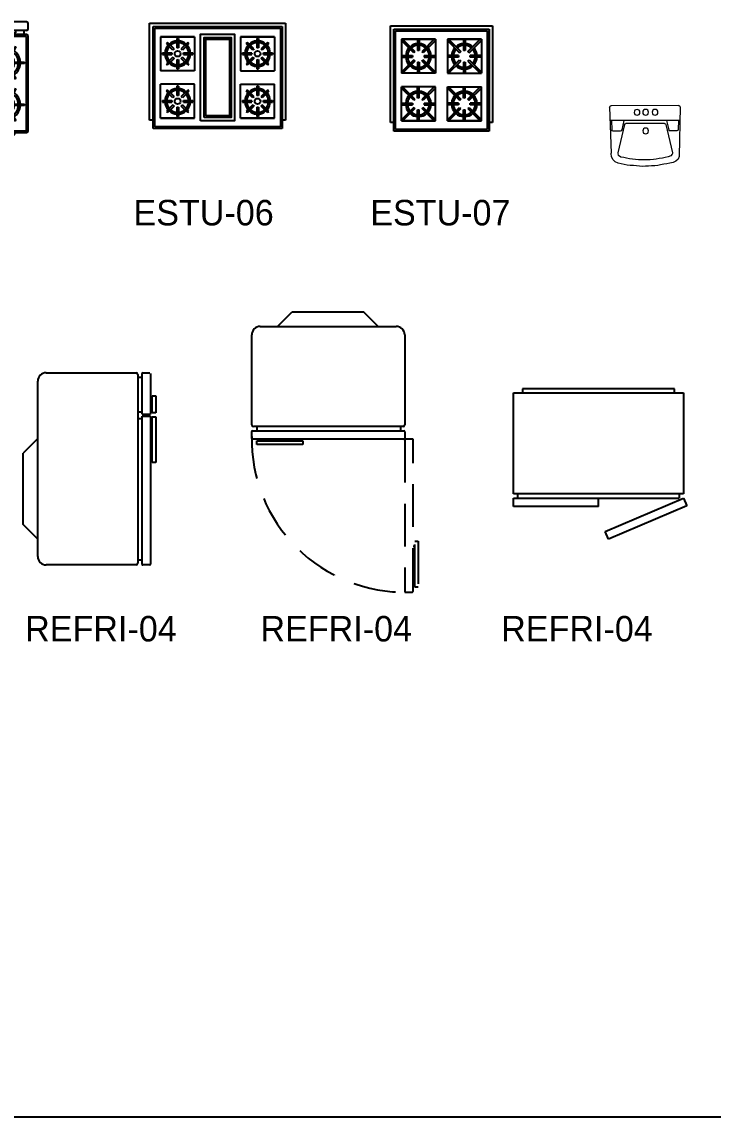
# Model space of a CAD drawing. Header units: millimetres. Extents: x 203.7 to 271.7, y 165.9 to 194.2.
# Drawn here: x 256.6 to 260.66, y 165.89 to 172.34 of the extents above; entities that cross this region are included whole.
import ezdxf

# ---------------------------------------------------------------- set-up
doc = ezdxf.new("R2010")
doc.units = ezdxf.units.MM
doc.linetypes.add('HIDDEN', pattern=[0.375, 0.25, -0.125])
doc.layers.add('ACCESORI', color=252, linetype='Continuous')
doc.layers.add('MUEBLE', color=8, linetype='Continuous')
doc.layers.add('muebles1', color=9, linetype='Continuous', lineweight=15)

# ---------------------------------------------------------------- blocks, each defined once
blk = doc.blocks.new('REFRI-07')
at = {"layer": 'MUEBLE'}
for p, q in [((0.4464, 0), (-0.4464, 0)), ((-0.4464, 0), (-0.4464, -0.0225)), ((0.4464, -0.0225), (0.4464, 0)), ((-0.5008, -0.0225), (0.4992, -0.0225)), ((-0.5008, -0.6175), (-0.5008, -0.0225)), ((0.4992, -0.0225), (0.4992, -0.6175)), ((0.4992, -0.6175), (-0.5008, -0.6175)), ((-0.5008, -0.6425), (0.4742, -0.6425)), ((-0.5008, -0.6925), (-0.5008, -0.6425)), ((-0.4758, -0.6175), (-0.4758, -0.6425)), ((-0.0008, -0.6925), (-0.0008, -0.6425)), ((0.0393, -0.8387), (0.4992, -0.6425)), ((0.4742, -0.6175), (0.4742, -0.6425)), ((0.4992, -0.6425), (0.5188, -0.6885)), ((-0.0008, -0.6925), (-0.5008, -0.6925)), ((0.5188, -0.6885), (0.0589, -0.8847)), ((0.0589, -0.8847), (0.0393, -0.8387))]:
    blk.add_line(p, q, dxfattribs=at)
blk = doc.blocks.new('REFRI-06')
at = {"layer": 'MUEBLE'}
for p, q in [((-0.3111, 0.2706), (-0.2246, 0.357)), ((-0.2246, 0.357), (0.1946, 0.357)), ((0.2811, 0.2706), (0.1946, 0.357)), ((-0.4126, 0.2706), (0.3874, 0.2706)), ((-0.4626, -0.308), (-0.4626, 0.2206)), ((0.4374, 0.2206), (0.4374, -0.308)), ((0.4274, -0.318), (-0.4526, -0.318)), ((-0.433, -0.318), (-0.433, -0.343)), ((0.4117, -0.318), (0.4117, -0.343)), ((-0.4626, -0.388), (-0.4626, -0.348)), ((-0.4576, -0.343), (0.4324, -0.343)), ((0.4374, -0.348), (0.4374, -0.388)), ((0.4324, -0.393), (-0.4576, -0.393)), ((-0.4326, -0.423), (-0.4326, -0.403)), ((-0.4326, -0.403), (-0.1626, -0.403)), ((-0.1626, -0.423), (-0.4326, -0.423)), ((-0.4026, -0.393), (-0.4026, -0.403)), ((-0.1926, -0.403), (-0.1926, -0.393)), ((-0.1626, -0.403), (-0.1626, -0.423))]:
    blk.add_line(p, q, dxfattribs=at)
at = {"layer": 'MUEBLE', "linetype": 'HIDDEN'}
for p, q in [((0.4374, -0.398), (0.4374, -1.292)), ((0.4864, -0.393), (0.4424, -0.393)), ((0.4874, -1.283), (0.4874, -0.394)), ((0.4963, -1.023), (0.4863, -1.023)), ((0.4963, -0.993), (0.5163, -0.993)), ((0.4963, -1.263), (0.4963, -0.993)), ((0.5163, -0.993), (0.5163, -1.263)), ((0.4863, -1.233), (0.4963, -1.233)), ((0.5163, -1.263), (0.4963, -1.263)), ((0.4384, -1.293), (0.4774, -1.293))]:
    blk.add_line(p, q, dxfattribs=at)
at = {"layer": 'MUEBLE'}
for centre, radius, start, end in [((-0.4126, 0.2206), 0.05, 90, 180), ((0.3874, 0.2206), 0.05, 0, 90), ((-0.4526, -0.308), 0.01, 180, 270), ((0.4274, -0.308), 0.01, 270, 0), ((-0.4576, -0.348), 0.005, 90, 180), ((0.4324, -0.348), 0.005, 0, 90), ((-0.4576, -0.388), 0.005, 180, 270), ((0.4324, -0.388), 0.005, 270, 0), ((0.4424, -0.398), 0.005, 90, 180)]:
    blk.add_arc(centre, radius, start, end, dxfattribs=at)
at = {"layer": 'MUEBLE', "linetype": 'HIDDEN'}
for centre, radius, start, end in [((0.4374, -0.393), 0.9001, 178.93945, 271.29051), ((0.4864, -0.394), 0.001, 0, 90), ((0.4774, -1.283), 0.01, 270, 0), ((0.4384, -1.292), 0.001, 180, 270), ((0.4864, -1.292), 0.001, 270, 0), ((0.4864, -1.292), 0.001, 270, 0)]:
    blk.add_arc(centre, radius, start, end, dxfattribs=at)
blk = doc.blocks.new('REFRI-05')
at = {"layer": 'MUEBLE'}
for p, q in [((0.1794, 0.5932), (0.708, 0.5932)), ((0.718, 0.5832), (0.718, -0.5276)), ((0.743, 0.35), (0.743, 0.5882)), ((0.748, 0.5932), (0.788, 0.5932)), ((0.793, 0.5882), (0.793, 0.35)), ((0.1294, -0.4876), (0.1294, 0.5432)), ((0.718, 0.5675), (0.743, 0.5675)), ((0.803, 0.458), (0.823, 0.458)), ((0.803, 0.3578), (0.803, 0.458)), ((0.823, 0.458), (0.823, 0.3578)), ((0.803, 0.4375), (0.793, 0.4375)), ((0.718, 0.3625), (0.743, 0.3625)), ((0.718, 0.325), (0.743, 0.325)), ((0.743, 0.35), (0.793, 0.35)), ((0.743, 0.3375), (0.793, 0.3375)), ((0.743, -0.5326), (0.743, 0.3375)), ((0.793, 0.3783), (0.803, 0.3783)), ((0.793, 0.3375), (0.793, -0.5326)), ((0.823, 0.3578), (0.803, 0.3578)), ((0.803, 0.0649), (0.803, 0.3349)), ((0.803, 0.3349), (0.823, 0.3349)), ((0.823, 0.3349), (0.823, 0.0649)), ((0.803, 0.3049), (0.793, 0.3049)), ((0.1294, 0.2061), (0.043, 0.1196)), ((0.043, -0.2996), (0.043, 0.1196)), ((0.793, 0.0949), (0.803, 0.0949)), ((0.823, 0.0649), (0.803, 0.0649)), ((0.1294, -0.3861), (0.043, -0.2996)), ((0.718, -0.508), (0.743, -0.508)), ((0.708, -0.5376), (0.1794, -0.5376)), ((0.788, -0.5376), (0.748, -0.5376))]:
    blk.add_line(p, q, dxfattribs=at)
for centre, radius, start, end in [((0.1794, 0.5432), 0.05, 90, 180), ((0.708, 0.5832), 0.01, 0, 90), ((0.748, 0.5882), 0.005, 90, 180), ((0.1794, -0.4876), 0.05, 180, 270), ((0.708, -0.5276), 0.01, 270, 0), ((0.748, -0.5326), 0.005, 180, 270), ((0.788, -0.5326), 0.005, 270, 0)]:
    blk.add_arc(centre, radius, start, end, dxfattribs=at)
blk = doc.blocks.new('SAN10')
for p, q in [((-0.2345, 0.1575), (-0.2284, -0.1823)), ((-0.2245, 0.1677), (0.243, 0.1677)), ((0.253, 0.1574), (0.2437, -0.1621)), ((-0.2328, 0.0642), (0.2503, 0.0642)), ((-0.2228, 0.0642), (-0.2217, 0.0013)), ((-0.1368, 0.0365), (-0.1823, -0.1604)), ((-0.1406, 0.0642), (-0.1556, -0.0008)), ((-0.127, 0.0442), (0.1413, 0.0442)), ((0.151, 0.0365), (0.1958, -0.1589)), ((0.1549, 0.0642), (0.1698, -0.0008)), ((0.2403, 0.0642), (0.2385, 0.0012)), ((-0.2117, -0.0086), (-0.1654, -0.0086)), ((0.1796, -0.0086), (0.2285, -0.0086)), ((-0.2276, -0.186), (-0.2199, -0.2047)), ((-0.2199, -0.2047), (-0.2041, -0.2187)), ((-0.2041, -0.2187), (-0.1853, -0.2269)), ((-0.1853, -0.2269), (-0.1636, -0.2314)), ((-0.1801, -0.1692), (-0.1702, -0.1806)), ((-0.1702, -0.1806), (-0.1511, -0.1879)), ((-0.1511, -0.1879), (-0.1312, -0.1918)), ((-0.1312, -0.1918), (-0.1115, -0.1958)), ((-0.1115, -0.1958), (-0.0897, -0.199)), ((-0.0897, -0.199), (-0.0696, -0.2031)), ((-0.0696, -0.2031), (-0.049, -0.2062)), ((-0.049, -0.2062), (-0.0278, -0.2077)), ((-0.0278, -0.2077), (-0.0069, -0.209)), ((-0.0069, -0.209), (0.0137, -0.2091)), ((0.0137, -0.2091), (0.0341, -0.2086)), ((0.0341, -0.2086), (0.055, -0.207)), ((0.055, -0.207), (0.0757, -0.2059)), ((0.0757, -0.2059), (0.0964, -0.2039)), ((0.0964, -0.2039), (0.1163, -0.2005)), ((0.1163, -0.2005), (0.1359, -0.1962)), ((0.1359, -0.1962), (0.1559, -0.1925)), ((0.1559, -0.1925), (0.1756, -0.1889)), ((0.1756, -0.1889), (0.1922, -0.1773)), ((0.1922, -0.1773), (0.1957, -0.1637)), ((0.1952, -0.2301), (0.215, -0.2215)), ((0.215, -0.2215), (0.2304, -0.2068)), ((0.2304, -0.2068), (0.24, -0.1875)), ((0.24, -0.1875), (0.2436, -0.1633)), ((-0.1636, -0.2314), (-0.1434, -0.236)), ((-0.1434, -0.236), (-0.1208, -0.2393)), ((-0.1208, -0.2393), (-0.0991, -0.2433)), ((-0.0991, -0.2433), (-0.0791, -0.2464)), ((-0.0791, -0.2464), (-0.058, -0.2493)), ((-0.058, -0.2493), (-0.0366, -0.2507)), ((-0.0366, -0.2507), (-0.0154, -0.2523)), ((-0.0154, -0.2523), (0.0058, -0.253)), ((0.0058, -0.253), (0.026, -0.2532)), ((0.026, -0.2532), (0.0462, -0.2509)), ((0.0462, -0.2509), (0.0687, -0.2493)), ((0.0687, -0.2493), (0.0892, -0.2481)), ((0.0892, -0.2481), (0.1119, -0.2465)), ((0.1119, -0.2465), (0.1318, -0.2436)), ((0.1318, -0.2436), (0.1531, -0.2393)), ((0.1531, -0.2393), (0.1744, -0.2347)), ((0.1744, -0.2347), (0.1952, -0.2301))]:
    blk.add_line(p, q)
for centre in [(-0.0613, 0.1211), (0.0038, 0.1211), (0.0634, 0.1211), (0.0038, -0.0082)]:
    blk.add_circle(centre, 0.02)
for centre, start, end in [((-0.2245, 0.1577), 90, 181.03051), ((0.243, 0.1577), 358.33349, 90), ((-0.2117, 0.0014), 181.03051, 270), ((-0.127, 0.0342), 90, 166.98314), ((0.1413, 0.0342), 12.89162, 90), ((0.2285, 0.0014), 270, 358.33349), ((-0.1654, 0.0014), 270, 346.98314), ((0.1796, 0.0014), 192.89162, 270), ((-0.2184, -0.1821), 181.03051, 202.43544), ((-0.1725, -0.1627), 166.98314, 220.92623), ((0.186, -0.1612), 345.63065, 12.89162), ((0.2337, -0.1618), 351.45806, 358.33349)]:
    blk.add_arc(centre, 0.01, start, end)
blk = doc.blocks.new('LAV-02')
at = {"layer": 'muebles1', "extrusion": (0, 0, -1), "xscale": 0.8493269131187285, "yscale": 0.8493269131187285, "zscale": -0.8493269131187263, "rotation": 269.870683335026}
blk.add_blockref('SAN10', (0.0661, 0.0274), dxfattribs=at)
blk = doc.blocks.new('ESTU-07')
for p, q in [((-0.3, 0.62), (0.3, 0.62)), ((-0.3, 0.05), (-0.3, 0.62)), ((-0.28, 0), (-0.28, 0.6)), ((-0.28, 0.6), (0.28, 0.6)), ((-0.27, 0.01), (-0.27, 0.59)), ((-0.27, 0.59), (0.27, 0.59)), ((0.27, 0.59), (0.27, 0.01)), ((0.28, 0.6), (0.28, 0)), ((0.3, 0.62), (0.3, 0.05)), ((-0.235, 0.54), (-0.035, 0.54)), ((-0.035, 0.54), (-0.235, 0.54)), ((-0.235, 0.54), (-0.235, 0.34)), ((-0.163, 0.461), (-0.235, 0.5329)), ((-0.156, 0.468), (-0.2279, 0.54)), ((-0.14, 0.54), (-0.14, 0.4746)), ((-0.13, 0.54), (-0.13, 0.4746)), ((-0.0421, 0.54), (-0.114, 0.468)), ((-0.035, 0.5329), (-0.107, 0.461)), ((-0.035, 0.54), (-0.035, 0.34)), ((0.035, 0.54), (0.035, 0.34)), ((0.035, 0.54), (0.235, 0.54)), ((0.235, 0.54), (0.035, 0.54)), ((0.035, 0.5329), (0.107, 0.461)), ((0.0421, 0.54), (0.114, 0.468)), ((0.13, 0.54), (0.13, 0.4746)), ((0.14, 0.54), (0.14, 0.4746)), ((0.156, 0.468), (0.2279, 0.54)), ((0.163, 0.461), (0.235, 0.5329)), ((0.235, 0.54), (0.235, 0.34)), ((-0.235, 0.445), (-0.1696, 0.445)), ((-0.235, 0.435), (-0.1696, 0.435)), ((-0.163, 0.419), (-0.235, 0.3471)), ((-0.156, 0.412), (-0.2279, 0.34)), ((-0.14, 0.4054), (-0.14, 0.34)), ((-0.13, 0.4054), (-0.13, 0.34)), ((-0.0421, 0.34), (-0.114, 0.412)), ((-0.035, 0.3471), (-0.107, 0.419)), ((-0.1004, 0.445), (-0.035, 0.445)), ((-0.1004, 0.435), (-0.035, 0.435)), ((0.1004, 0.445), (0.035, 0.445)), ((0.1004, 0.435), (0.035, 0.435)), ((0.035, 0.3471), (0.107, 0.419)), ((0.0421, 0.34), (0.114, 0.412)), ((0.13, 0.4054), (0.13, 0.34)), ((0.14, 0.4054), (0.14, 0.34)), ((0.156, 0.412), (0.2279, 0.34)), ((0.163, 0.419), (0.235, 0.3471)), ((0.235, 0.445), (0.1696, 0.445)), ((0.235, 0.435), (0.1696, 0.435)), ((-0.035, 0.34), (-0.235, 0.34)), ((0.035, 0.34), (0.235, 0.34)), ((-0.235, 0.06), (-0.235, 0.26)), ((-0.035, 0.26), (-0.235, 0.26)), ((-0.156, 0.188), (-0.2279, 0.26)), ((-0.14, 0.1946), (-0.14, 0.26)), ((-0.13, 0.1946), (-0.13, 0.26)), ((-0.0421, 0.26), (-0.114, 0.188)), ((-0.035, 0.06), (-0.035, 0.26)), ((0.035, 0.26), (0.235, 0.26)), ((0.035, 0.06), (0.035, 0.26)), ((0.0421, 0.26), (0.114, 0.188)), ((0.13, 0.1946), (0.13, 0.26)), ((0.14, 0.1946), (0.14, 0.26)), ((0.156, 0.188), (0.2279, 0.26)), ((0.235, 0.06), (0.235, 0.26)), ((-0.163, 0.181), (-0.235, 0.2529)), ((-0.035, 0.2529), (-0.107, 0.181)), ((0.035, 0.2529), (0.107, 0.181)), ((0.163, 0.181), (0.235, 0.2529)), ((-0.235, 0.165), (-0.1696, 0.165)), ((-0.235, 0.155), (-0.1696, 0.155)), ((-0.163, 0.139), (-0.235, 0.0671)), ((-0.156, 0.132), (-0.2279, 0.06)), ((-0.0421, 0.06), (-0.114, 0.132)), ((-0.035, 0.0671), (-0.107, 0.139)), ((-0.1004, 0.165), (-0.035, 0.165)), ((-0.1004, 0.155), (-0.035, 0.155)), ((0.1004, 0.165), (0.035, 0.165)), ((0.1004, 0.155), (0.035, 0.155)), ((0.035, 0.0671), (0.107, 0.139)), ((0.0421, 0.06), (0.114, 0.132)), ((0.156, 0.132), (0.2279, 0.06)), ((0.163, 0.139), (0.235, 0.0671)), ((0.235, 0.165), (0.1696, 0.165)), ((0.235, 0.155), (0.1696, 0.155)), ((-0.14, 0.06), (-0.14, 0.1254)), ((-0.13, 0.06), (-0.13, 0.1254)), ((0.13, 0.06), (0.13, 0.1254)), ((0.14, 0.06), (0.14, 0.1254)), ((-0.28, 0.05), (-0.3, 0.05)), ((0.28, 0), (-0.28, 0)), ((0.27, 0.01), (-0.27, 0.01)), ((-0.035, 0.06), (-0.235, 0.06)), ((-0.235, 0.06), (-0.035, 0.06)), ((0.235, 0.06), (0.035, 0.06)), ((0.035, 0.06), (0.235, 0.06)), ((0.3, 0.05), (0.28, 0.05))]:
    blk.add_line(p, q)
for centre, radius, start, end in [((-0.135, 0.44), 0.075, 138.82255, 176.17745), ((-0.135, 0.44), 0.065, 139.41173, 175.58827), ((-0.135, 0.44), 0.075, 93.82255, 131.17745), ((-0.135, 0.44), 0.065, 94.41173, 130.58827), ((-0.135, 0.44), 0.035, 126.78679, 143.21321), ((-0.135, 0.44), 0.035, 81.78679, 98.21321), ((-0.135, 0.44), 0.075, 48.82255, 86.17745), ((-0.135, 0.44), 0.065, 49.41173, 85.58827), ((-0.135, 0.44), 0.035, 36.78679, 53.21321), ((-0.135, 0.44), 0.065, 4.41173, 40.58827), ((-0.135, 0.44), 0.075, 3.82255, 41.17745), ((0.135, 0.44), 0.075, 138.82255, 176.17745), ((0.135, 0.44), 0.065, 139.41173, 175.58827), ((0.135, 0.44), 0.075, 93.82255, 131.17745), ((0.135, 0.44), 0.065, 94.41173, 130.58827), ((0.135, 0.44), 0.035, 126.78679, 143.21321), ((0.135, 0.44), 0.035, 81.78679, 98.21321), ((0.135, 0.44), 0.075, 48.82255, 86.17745), ((0.135, 0.44), 0.065, 49.41173, 85.58827), ((0.135, 0.44), 0.035, 36.78679, 53.21321), ((0.135, 0.44), 0.065, 4.41173, 40.58827), ((0.135, 0.44), 0.075, 3.82255, 41.17745), ((-0.135, 0.44), 0.075, 183.82255, 221.17745), ((-0.135, 0.44), 0.065, 184.41173, 220.58827), ((-0.135, 0.44), 0.065, 229.41173, 265.58827), ((-0.135, 0.44), 0.035, 171.78679, 188.21321), ((-0.135, 0.44), 0.035, 216.78679, 233.21321), ((-0.135, 0.44), 0.035, 261.78679, 278.21321), ((-0.135, 0.44), 0.065, 274.41173, 310.58827), ((-0.135, 0.44), 0.035, 306.78679, 323.21321), ((-0.135, 0.44), 0.035, 351.78679, 8.21321), ((-0.135, 0.44), 0.065, 319.41173, 355.58827), ((-0.135, 0.44), 0.075, 318.82255, 356.17745), ((0.135, 0.44), 0.075, 183.82255, 221.17745), ((0.135, 0.44), 0.065, 184.41173, 220.58827), ((0.135, 0.44), 0.065, 229.41173, 265.58827), ((0.135, 0.44), 0.035, 171.78679, 188.21321), ((0.135, 0.44), 0.035, 216.78679, 233.21321), ((0.135, 0.44), 0.035, 261.78679, 278.21321), ((0.135, 0.44), 0.065, 274.41173, 310.58827), ((0.135, 0.44), 0.035, 306.78679, 323.21321), ((0.135, 0.44), 0.035, 351.78679, 8.21321), ((0.135, 0.44), 0.065, 319.41173, 355.58827), ((0.135, 0.44), 0.075, 318.82255, 356.17745), ((-0.135, 0.44), 0.075, 228.82255, 266.17745), ((-0.135, 0.44), 0.075, 273.82255, 311.17745), ((0.135, 0.44), 0.075, 228.82255, 266.17745), ((0.135, 0.44), 0.075, 273.82255, 311.17745), ((-0.135, 0.16), 0.075, 138.82255, 176.17745), ((-0.135, 0.16), 0.065, 139.41173, 175.58827), ((-0.135, 0.16), 0.075, 93.82255, 131.17745), ((-0.135, 0.16), 0.065, 94.41173, 130.58827), ((-0.135, 0.16), 0.035, 81.78679, 98.21321), ((-0.135, 0.16), 0.075, 48.82255, 86.17745), ((-0.135, 0.16), 0.065, 49.41173, 85.58827), ((-0.135, 0.16), 0.065, 4.41173, 40.58827), ((-0.135, 0.16), 0.075, 3.82255, 41.17745), ((0.135, 0.16), 0.075, 138.82255, 176.17745), ((0.135, 0.16), 0.065, 139.41173, 175.58827), ((0.135, 0.16), 0.075, 93.82255, 131.17745), ((0.135, 0.16), 0.065, 94.41173, 130.58827), ((0.135, 0.16), 0.035, 81.78679, 98.21321), ((0.135, 0.16), 0.075, 48.82255, 86.17745), ((0.135, 0.16), 0.065, 49.41173, 85.58827), ((0.135, 0.16), 0.065, 4.41173, 40.58827), ((0.135, 0.16), 0.075, 3.82255, 41.17745), ((-0.135, 0.16), 0.075, 183.82255, 221.17745), ((-0.135, 0.16), 0.065, 184.41173, 220.58827), ((-0.135, 0.16), 0.035, 171.78679, 188.21321), ((-0.135, 0.16), 0.035, 126.78679, 143.21321), ((-0.135, 0.16), 0.035, 216.78679, 233.21321), ((-0.135, 0.16), 0.035, 36.78679, 53.21321), ((-0.135, 0.16), 0.035, 306.78679, 323.21321), ((-0.135, 0.16), 0.035, 351.78679, 8.21321), ((-0.135, 0.16), 0.065, 319.41173, 355.58827), ((-0.135, 0.16), 0.075, 318.82255, 356.17745), ((0.135, 0.16), 0.075, 183.82255, 221.17745), ((0.135, 0.16), 0.065, 184.41173, 220.58827), ((0.135, 0.16), 0.035, 171.78679, 188.21321), ((0.135, 0.16), 0.035, 126.78679, 143.21321), ((0.135, 0.16), 0.035, 216.78679, 233.21321), ((0.135, 0.16), 0.035, 36.78679, 53.21321), ((0.135, 0.16), 0.035, 306.78679, 323.21321), ((0.135, 0.16), 0.035, 351.78679, 8.21321), ((0.135, 0.16), 0.065, 319.41173, 355.58827), ((0.135, 0.16), 0.075, 318.82255, 356.17745), ((-0.135, 0.16), 0.075, 228.82255, 266.17745), ((-0.135, 0.16), 0.065, 229.41173, 265.58827), ((-0.135, 0.16), 0.035, 261.78679, 278.21321), ((-0.135, 0.16), 0.065, 274.41173, 310.58827), ((-0.135, 0.16), 0.075, 273.82255, 311.17745), ((0.135, 0.16), 0.075, 228.82255, 266.17745), ((0.135, 0.16), 0.065, 229.41173, 265.58827), ((0.135, 0.16), 0.035, 261.78679, 278.21321), ((0.135, 0.16), 0.065, 274.41173, 310.58827), ((0.135, 0.16), 0.075, 273.82255, 311.17745)]:
    blk.add_arc(centre, radius, start, end)
blk = doc.blocks.new('ESTU-06')
for p, q in [((-0.4, 0), (-0.4, 0.57)), ((-0.4, 0.57), (0.4, 0.57)), ((-0.38, 0.55), (0.38, 0.55)), ((-0.38, -0.05), (-0.38, 0.55)), ((-0.37, 0.54), (0.37, 0.54)), ((-0.37, -0.04), (-0.37, 0.54)), ((0.37, 0.54), (0.37, -0.04)), ((0.38, 0.55), (0.38, -0.05)), ((0.4, 0.57), (0.4, 0)), ((-0.335, 0.49), (-0.335, 0.29)), ((-0.135, 0.49), (-0.335, 0.49)), ((-0.335, 0.49), (-0.135, 0.49)), ((-0.256, 0.418), (-0.2942, 0.4563)), ((-0.24, 0.4788), (-0.24, 0.4246)), ((-0.23, 0.4788), (-0.23, 0.4246)), ((-0.1758, 0.4563), (-0.214, 0.418)), ((-0.135, 0.49), (-0.135, 0.29)), ((0.335, 0.49), (0.135, 0.49)), ((0.135, 0.49), (0.335, 0.49)), ((0.135, 0.49), (0.135, 0.29)), ((0.214, 0.418), (0.1758, 0.4563)), ((0.23, 0.4788), (0.23, 0.4246)), ((0.24, 0.4788), (0.24, 0.4246)), ((0.2942, 0.4563), (0.256, 0.418)), ((0.335, 0.49), (0.335, 0.29)), ((-0.3238, 0.395), (-0.2696, 0.395)), ((-0.263, 0.411), (-0.3013, 0.4492)), ((-0.1687, 0.4492), (-0.207, 0.411)), ((-0.2004, 0.395), (-0.1462, 0.395)), ((0.1462, 0.395), (0.2004, 0.395)), ((0.207, 0.411), (0.1687, 0.4492)), ((0.3013, 0.4492), (0.263, 0.411)), ((0.2696, 0.395), (0.3238, 0.395)), ((-0.3238, 0.385), (-0.2696, 0.385)), ((-0.263, 0.369), (-0.3013, 0.3308)), ((-0.256, 0.362), (-0.2942, 0.3237)), ((-0.24, 0.3554), (-0.24, 0.3012)), ((-0.23, 0.3554), (-0.23, 0.3012)), ((-0.1758, 0.3237), (-0.214, 0.362)), ((-0.1687, 0.3308), (-0.207, 0.369)), ((-0.2004, 0.385), (-0.1462, 0.385)), ((0.1462, 0.385), (0.2004, 0.385)), ((0.207, 0.369), (0.1687, 0.3308)), ((0.214, 0.362), (0.1758, 0.3237)), ((0.23, 0.3554), (0.23, 0.3012)), ((0.24, 0.3554), (0.24, 0.3012)), ((0.2942, 0.3237), (0.256, 0.362)), ((0.3013, 0.3308), (0.263, 0.369)), ((0.2696, 0.385), (0.3238, 0.385)), ((-0.135, 0.29), (-0.335, 0.29)), ((0.135, 0.29), (0.335, 0.29)), ((-0.135, 0.21), (-0.335, 0.21)), ((-0.335, 0.01), (-0.335, 0.21)), ((-0.24, 0.1988), (-0.24, 0.1446)), ((-0.23, 0.1988), (-0.23, 0.1446)), ((-0.135, 0.01), (-0.135, 0.21)), ((0.135, 0.01), (0.135, 0.21)), ((0.135, 0.21), (0.335, 0.21)), ((0.23, 0.1988), (0.23, 0.1446)), ((0.24, 0.1988), (0.24, 0.1446)), ((0.335, 0.01), (0.335, 0.21)), ((-0.263, 0.131), (-0.3013, 0.1692)), ((-0.256, 0.138), (-0.2942, 0.1763)), ((-0.1758, 0.1763), (-0.214, 0.138)), ((-0.1687, 0.1692), (-0.207, 0.131)), ((0.207, 0.131), (0.1687, 0.1692)), ((0.214, 0.138), (0.1758, 0.1763)), ((0.2942, 0.1763), (0.256, 0.138)), ((0.3013, 0.1692), (0.263, 0.131)), ((-0.3238, 0.115), (-0.2696, 0.115)), ((-0.3238, 0.105), (-0.2696, 0.105)), ((-0.263, 0.089), (-0.3013, 0.0508)), ((-0.256, 0.082), (-0.2942, 0.0437)), ((-0.24, 0.0754), (-0.24, 0.0212)), ((-0.23, 0.0754), (-0.23, 0.0212)), ((-0.1758, 0.0437), (-0.214, 0.082)), ((-0.1687, 0.0508), (-0.207, 0.089)), ((-0.2004, 0.115), (-0.1462, 0.115)), ((-0.2004, 0.105), (-0.1462, 0.105)), ((0.1462, 0.115), (0.2004, 0.115)), ((0.1462, 0.105), (0.2004, 0.105)), ((0.207, 0.089), (0.1687, 0.0508)), ((0.214, 0.082), (0.1758, 0.0437)), ((0.23, 0.0754), (0.23, 0.0212)), ((0.24, 0.0754), (0.24, 0.0212)), ((0.2942, 0.0437), (0.256, 0.082)), ((0.3013, 0.0508), (0.263, 0.089)), ((0.2696, 0.115), (0.3238, 0.115)), ((0.2696, 0.105), (0.3238, 0.105)), ((-0.335, 0.01), (-0.135, 0.01)), ((-0.135, 0.01), (-0.335, 0.01)), ((0.135, 0.01), (0.335, 0.01)), ((0.335, 0.01), (0.135, 0.01)), ((-0.38, 0), (-0.4, 0)), ((0.38, -0.05), (-0.38, -0.05)), ((0.37, -0.04), (-0.37, -0.04)), ((0.4, 0), (0.38, 0))]:
    blk.add_line(p, q)
for points in [[(-0.1, -0.005), (-0.1, 0.505), (0.1, 0.505), (0.1, -0.005)], [(-0.08, 0.015), (-0.08, 0.485), (0.08, 0.485), (0.08, 0.015)], [(-0.07, 0.025), (-0.07, 0.475), (0.07, 0.475), (0.07, 0.025)]]:
    blk.add_lwpolyline(points, close=True)
for centre in [(-0.235, 0.39), (0.235, 0.39), (-0.235, 0.11), (0.235, 0.11)]:
    blk.add_circle(centre, 0.017)
for centre, radius, start, end in [((-0.235, 0.39), 0.0889, 131.77557, 138.22443), ((-0.235, 0.39), 0.075, 93.82255, 131.17745), ((-0.235, 0.39), 0.065, 94.41173, 130.58827), ((-0.235, 0.39), 0.0889, 86.77557, 93.22443), ((-0.235, 0.39), 0.075, 48.82255, 86.17745), ((-0.235, 0.39), 0.065, 49.41173, 85.58827), ((-0.235, 0.39), 0.0889, 41.77557, 48.22443), ((0.235, 0.39), 0.0889, 131.77557, 138.22443), ((0.235, 0.39), 0.075, 93.82255, 131.17745), ((0.235, 0.39), 0.065, 94.41173, 130.58827), ((0.235, 0.39), 0.0889, 86.77557, 93.22443), ((0.235, 0.39), 0.075, 48.82255, 86.17745), ((0.235, 0.39), 0.065, 49.41173, 85.58827), ((0.235, 0.39), 0.0889, 41.77557, 48.22443), ((-0.235, 0.39), 0.0889, 176.77557, 183.22443), ((-0.235, 0.39), 0.075, 138.82255, 176.17745), ((-0.235, 0.39), 0.065, 139.41173, 175.58827), ((-0.235, 0.39), 0.035, 171.78679, 188.21321), ((-0.235, 0.39), 0.035, 126.78679, 143.21321), ((-0.235, 0.39), 0.035, 81.78679, 98.21321), ((-0.235, 0.39), 0.035, 36.78679, 53.21321), ((-0.235, 0.39), 0.035, 351.78679, 8.21321), ((-0.235, 0.39), 0.065, 4.41173, 40.58827), ((-0.235, 0.39), 0.075, 3.82255, 41.17745), ((-0.235, 0.39), 0.0889, 356.77557, 3.22443), ((0.235, 0.39), 0.0889, 176.77557, 183.22443), ((0.235, 0.39), 0.075, 138.82255, 176.17745), ((0.235, 0.39), 0.065, 139.41173, 175.58827), ((0.235, 0.39), 0.035, 171.78679, 188.21321), ((0.235, 0.39), 0.035, 126.78679, 143.21321), ((0.235, 0.39), 0.035, 81.78679, 98.21321), ((0.235, 0.39), 0.035, 36.78679, 53.21321), ((0.235, 0.39), 0.035, 351.78679, 8.21321), ((0.235, 0.39), 0.065, 4.41173, 40.58827), ((0.235, 0.39), 0.075, 3.82255, 41.17745), ((0.235, 0.39), 0.0889, 356.77557, 3.22443), ((-0.235, 0.39), 0.075, 183.82255, 221.17745), ((-0.235, 0.39), 0.0889, 221.77557, 228.22443), ((-0.235, 0.39), 0.065, 184.41173, 220.58827), ((-0.235, 0.39), 0.075, 228.82255, 266.17745), ((-0.235, 0.39), 0.065, 229.41173, 265.58827), ((-0.235, 0.39), 0.035, 216.78679, 233.21321), ((-0.235, 0.39), 0.035, 261.78679, 278.21321), ((-0.235, 0.39), 0.065, 274.41173, 310.58827), ((-0.235, 0.39), 0.075, 273.82255, 311.17745), ((-0.235, 0.39), 0.035, 306.78679, 323.21321), ((-0.235, 0.39), 0.065, 319.41173, 355.58827), ((-0.235, 0.39), 0.075, 318.82255, 356.17745), ((-0.235, 0.39), 0.0889, 311.77557, 318.22443), ((0.235, 0.39), 0.075, 183.82255, 221.17745), ((0.235, 0.39), 0.0889, 221.77557, 228.22443), ((0.235, 0.39), 0.065, 184.41173, 220.58827), ((0.235, 0.39), 0.075, 228.82255, 266.17745), ((0.235, 0.39), 0.065, 229.41173, 265.58827), ((0.235, 0.39), 0.035, 216.78679, 233.21321), ((0.235, 0.39), 0.035, 261.78679, 278.21321), ((0.235, 0.39), 0.065, 274.41173, 310.58827), ((0.235, 0.39), 0.075, 273.82255, 311.17745), ((0.235, 0.39), 0.035, 306.78679, 323.21321), ((0.235, 0.39), 0.065, 319.41173, 355.58827), ((0.235, 0.39), 0.075, 318.82255, 356.17745), ((0.235, 0.39), 0.0889, 311.77557, 318.22443), ((-0.235, 0.39), 0.0889, 266.77557, 273.22443), ((0.235, 0.39), 0.0889, 266.77557, 273.22443), ((-0.235, 0.11), 0.0889, 86.77557, 93.22443), ((0.235, 0.11), 0.0889, 86.77557, 93.22443), ((-0.235, 0.11), 0.075, 138.82255, 176.17745), ((-0.235, 0.11), 0.0889, 131.77557, 138.22443), ((-0.235, 0.11), 0.065, 139.41173, 175.58827), ((-0.235, 0.11), 0.075, 93.82255, 131.17745), ((-0.235, 0.11), 0.065, 94.41173, 130.58827), ((-0.235, 0.11), 0.035, 126.78679, 143.21321), ((-0.235, 0.11), 0.035, 81.78679, 98.21321), ((-0.235, 0.11), 0.075, 48.82255, 86.17745), ((-0.235, 0.11), 0.065, 49.41173, 85.58827), ((-0.235, 0.11), 0.035, 36.78679, 53.21321), ((-0.235, 0.11), 0.065, 4.41173, 40.58827), ((-0.235, 0.11), 0.075, 3.82255, 41.17745), ((-0.235, 0.11), 0.0889, 41.77557, 48.22443), ((0.235, 0.11), 0.075, 138.82255, 176.17745), ((0.235, 0.11), 0.0889, 131.77557, 138.22443), ((0.235, 0.11), 0.065, 139.41173, 175.58827), ((0.235, 0.11), 0.075, 93.82255, 131.17745), ((0.235, 0.11), 0.065, 94.41173, 130.58827), ((0.235, 0.11), 0.035, 126.78679, 143.21321), ((0.235, 0.11), 0.035, 81.78679, 98.21321), ((0.235, 0.11), 0.075, 48.82255, 86.17745), ((0.235, 0.11), 0.065, 49.41173, 85.58827), ((0.235, 0.11), 0.035, 36.78679, 53.21321), ((0.235, 0.11), 0.065, 4.41173, 40.58827), ((0.235, 0.11), 0.075, 3.82255, 41.17745), ((0.235, 0.11), 0.0889, 41.77557, 48.22443), ((-0.235, 0.11), 0.0889, 176.77557, 183.22443), ((-0.235, 0.11), 0.075, 183.82255, 221.17745), ((-0.235, 0.11), 0.065, 184.41173, 220.58827), ((-0.235, 0.11), 0.035, 171.78679, 188.21321), ((-0.235, 0.11), 0.035, 216.78679, 233.21321), ((-0.235, 0.11), 0.035, 261.78679, 278.21321), ((-0.235, 0.11), 0.035, 306.78679, 323.21321), ((-0.235, 0.11), 0.035, 351.78679, 8.21321), ((-0.235, 0.11), 0.065, 319.41173, 355.58827), ((-0.235, 0.11), 0.075, 318.82255, 356.17745), ((-0.235, 0.11), 0.0889, 356.77557, 3.22443), ((0.235, 0.11), 0.0889, 176.77557, 183.22443), ((0.235, 0.11), 0.075, 183.82255, 221.17745), ((0.235, 0.11), 0.065, 184.41173, 220.58827), ((0.235, 0.11), 0.035, 171.78679, 188.21321), ((0.235, 0.11), 0.035, 216.78679, 233.21321), ((0.235, 0.11), 0.035, 261.78679, 278.21321), ((0.235, 0.11), 0.035, 306.78679, 323.21321), ((0.235, 0.11), 0.035, 351.78679, 8.21321), ((0.235, 0.11), 0.065, 319.41173, 355.58827), ((0.235, 0.11), 0.075, 318.82255, 356.17745), ((0.235, 0.11), 0.0889, 356.77557, 3.22443), ((-0.235, 0.11), 0.0889, 221.77557, 228.22443), ((-0.235, 0.11), 0.075, 228.82255, 266.17745), ((-0.235, 0.11), 0.065, 229.41173, 265.58827), ((-0.235, 0.11), 0.0889, 266.77557, 273.22443), ((-0.235, 0.11), 0.065, 274.41173, 310.58827), ((-0.235, 0.11), 0.075, 273.82255, 311.17745), ((-0.235, 0.11), 0.0889, 311.77557, 318.22443), ((0.235, 0.11), 0.0889, 221.77557, 228.22443), ((0.235, 0.11), 0.075, 228.82255, 266.17745), ((0.235, 0.11), 0.065, 229.41173, 265.58827), ((0.235, 0.11), 0.0889, 266.77557, 273.22443), ((0.235, 0.11), 0.065, 274.41173, 310.58827), ((0.235, 0.11), 0.075, 273.82255, 311.17745), ((0.235, 0.11), 0.0889, 311.77557, 318.22443)]:
    blk.add_arc(centre, radius, start, end)
blk = doc.blocks.new('ESTU-05')
for p, q in [((0.3991, 0.0011), (-0.3809, 0.0011)), ((-0.3909, -0.0089), (-0.3909, -0.0389)), ((0.3991, -0.0489), (-0.3809, -0.0489)), ((-0.3659, -0.0489), (-0.3659, -0.0739)), ((0.268, -0.0489), (0.268, -0.0634)), ((0.268, -0.0634), (0.3352, -0.0634)), ((0.2736, -0.0634), (0.2736, -0.0665)), ((0.3305, -0.0721), (0.33, -0.0634)), ((0.3352, -0.0634), (0.3352, -0.0489)), ((0.3841, -0.0489), (0.3841, -0.0739)), ((0.4091, -0.0389), (0.4091, -0.0089)), ((-0.3909, -0.0839), (-0.3909, -0.6389)), ((0.3991, -0.0739), (-0.3809, -0.0739)), ((0.3991, -0.0839), (-0.3809, -0.0839)), ((-0.3809, -0.0839), (-0.3809, -0.6389)), ((-0.1277, -0.1085), (-0.1277, -0.6179)), ((0.1289, -0.0985), (-0.1177, -0.0985)), ((0.1189, -0.1185), (-0.1077, -0.1185)), ((-0.1077, -0.1185), (-0.1077, -0.6079)), ((0.1089, -0.1285), (-0.0977, -0.1285)), ((-0.0977, -0.1285), (-0.0977, -0.5979)), ((0.1089, -0.5979), (0.1089, -0.1285)), ((0.1189, -0.6079), (0.1189, -0.1185)), ((0.1389, -0.6179), (0.1389, -0.1085)), ((0.2736, -0.0665), (0.3305, -0.0721)), ((0.3991, -0.6389), (0.3991, -0.0839)), ((0.4091, -0.6389), (0.4091, -0.0839)), ((-0.3153, -0.1427), (-0.3217, -0.1464)), ((-0.3217, -0.1464), (-0.2865, -0.2097)), ((-0.2791, -0.2054), (-0.3153, -0.1427)), ((-0.2125, -0.1427), (-0.2497, -0.2048)), ((-0.2423, -0.2091), (-0.2061, -0.1464)), ((-0.2061, -0.1464), (-0.2125, -0.1427)), ((0.2199, -0.1464), (0.2263, -0.1427)), ((0.2561, -0.2091), (0.2199, -0.1464)), ((0.2263, -0.1427), (0.2636, -0.2048)), ((0.2929, -0.2054), (0.3291, -0.1427)), ((0.3355, -0.1464), (0.3004, -0.2097)), ((0.3291, -0.1427), (0.3355, -0.1464)), ((-0.3007, -0.2354), (-0.3731, -0.2354)), ((-0.3731, -0.2354), (-0.3731, -0.2428)), ((-0.3731, -0.2428), (-0.3007, -0.244)), ((-0.3007, -0.244), (-0.3007, -0.2354)), ((-0.2865, -0.2097), (-0.2791, -0.2054)), ((-0.2497, -0.2048), (-0.2423, -0.2091)), ((-0.1547, -0.2354), (-0.2271, -0.2342)), ((-0.2271, -0.2342), (-0.2271, -0.2428)), ((-0.2271, -0.2428), (-0.1547, -0.2428)), ((-0.1547, -0.2428), (-0.1547, -0.2354)), ((0.1685, -0.2354), (0.2409, -0.2342)), ((0.1685, -0.2428), (0.1685, -0.2354)), ((0.2409, -0.2428), (0.1685, -0.2428)), ((0.2409, -0.2342), (0.2409, -0.2428)), ((0.2636, -0.2048), (0.2561, -0.2091)), ((0.3004, -0.2097), (0.2929, -0.2054)), ((0.3145, -0.2354), (0.3869, -0.2354)), ((0.3145, -0.244), (0.3145, -0.2354)), ((0.3869, -0.2428), (0.3145, -0.244)), ((0.3869, -0.2354), (0.3869, -0.2428)), ((-0.2855, -0.2692), (-0.3217, -0.3318)), ((-0.3153, -0.3355), (-0.278, -0.2735)), ((-0.278, -0.2735), (-0.2855, -0.2692)), ((-0.2412, -0.2685), (-0.2487, -0.2728)), ((-0.2487, -0.2728), (-0.2125, -0.3355)), ((-0.2061, -0.3318), (-0.2412, -0.2685)), ((0.2199, -0.3318), (0.2551, -0.2685)), ((0.2625, -0.2728), (0.2263, -0.3355)), ((0.2551, -0.2685), (0.2625, -0.2728)), ((0.2919, -0.2735), (0.2993, -0.2692)), ((0.3291, -0.3355), (0.2919, -0.2735)), ((0.2993, -0.2692), (0.3355, -0.3318)), ((-0.3217, -0.3318), (-0.3153, -0.3355)), ((-0.2125, -0.3355), (-0.2061, -0.3318)), ((0.2263, -0.3355), (0.2199, -0.3318)), ((0.3355, -0.3318), (0.3291, -0.3355)), ((-0.3153, -0.3898), (-0.3217, -0.3934)), ((-0.3217, -0.3934), (-0.2865, -0.4567)), ((-0.2791, -0.4524), (-0.3153, -0.3898)), ((-0.2125, -0.3898), (-0.2497, -0.4518)), ((-0.2423, -0.4561), (-0.2061, -0.3934)), ((-0.2061, -0.3934), (-0.2125, -0.3898)), ((0.2199, -0.3934), (0.2263, -0.3898)), ((0.2561, -0.4561), (0.2199, -0.3934)), ((0.2263, -0.3898), (0.2636, -0.4518)), ((0.2929, -0.4524), (0.3291, -0.3898)), ((0.3355, -0.3934), (0.3004, -0.4567)), ((0.3291, -0.3898), (0.3355, -0.3934)), ((-0.3731, -0.4825), (-0.3731, -0.4898)), ((-0.3007, -0.4825), (-0.3731, -0.4825)), ((-0.3731, -0.4898), (-0.3007, -0.4911)), ((-0.3007, -0.4911), (-0.3007, -0.4825)), ((-0.2865, -0.4567), (-0.2791, -0.4524)), ((-0.2497, -0.4518), (-0.2423, -0.4561)), ((-0.2271, -0.4812), (-0.2271, -0.4898)), ((-0.1547, -0.4825), (-0.2271, -0.4812)), ((-0.2271, -0.4898), (-0.1547, -0.4898)), ((-0.1547, -0.4897), (-0.1547, -0.4824)), ((0.1685, -0.4825), (0.2409, -0.4812)), ((0.1685, -0.4899), (0.1685, -0.4826)), ((0.2409, -0.4898), (0.1685, -0.4898)), ((0.2409, -0.4812), (0.2409, -0.4898)), ((0.2636, -0.4518), (0.2561, -0.4561)), ((0.3004, -0.4567), (0.2929, -0.4524)), ((0.3145, -0.4911), (0.3145, -0.4825)), ((0.3145, -0.4825), (0.3869, -0.4825)), ((0.3869, -0.4898), (0.3145, -0.4911)), ((0.3869, -0.4825), (0.3869, -0.4898)), ((-0.2855, -0.5162), (-0.3217, -0.5789)), ((-0.3217, -0.5789), (-0.3153, -0.5825)), ((-0.3153, -0.5825), (-0.278, -0.5205)), ((-0.278, -0.5205), (-0.2855, -0.5162)), ((-0.2412, -0.5156), (-0.2487, -0.5199)), ((-0.2487, -0.5199), (-0.2125, -0.5825)), ((-0.2061, -0.5789), (-0.2412, -0.5156)), ((-0.2125, -0.5825), (-0.2061, -0.5789)), ((0.2199, -0.5789), (0.2551, -0.5156)), ((0.2263, -0.5825), (0.2199, -0.5789)), ((0.2625, -0.5199), (0.2263, -0.5825)), ((0.2551, -0.5156), (0.2625, -0.5199)), ((0.2919, -0.5205), (0.2993, -0.5162)), ((0.3291, -0.5825), (0.2919, -0.5205)), ((0.2993, -0.5162), (0.3355, -0.5789)), ((0.3355, -0.5789), (0.3291, -0.5825)), ((-0.3809, -0.6389), (0.3991, -0.6389)), ((-0.1177, -0.6279), (0.1289, -0.6279)), ((-0.1077, -0.6079), (0.1189, -0.6079)), ((-0.0977, -0.5979), (0.1089, -0.5979)), ((-0.3809, -0.6489), (0.3991, -0.6489)), ((-0.3146, -0.6489), (-0.3146, -0.6569)), ((-0.3096, -0.6619), (-0.2975, -0.6619)), ((-0.2975, -0.66), (-0.2975, -0.6803)), ((-0.2965, -0.659), (-0.2926, -0.659)), ((-0.2965, -0.6813), (-0.2926, -0.6813)), ((-0.2916, -0.6803), (-0.2916, -0.66)), ((-0.2916, -0.6619), (-0.2796, -0.6619)), ((-0.2746, -0.6569), (-0.2746, -0.6489)), ((-0.2281, -0.6489), (-0.2281, -0.6569)), ((-0.2231, -0.6619), (-0.2111, -0.6619)), ((-0.2111, -0.66), (-0.2111, -0.6803)), ((-0.2101, -0.659), (-0.2062, -0.659)), ((-0.2101, -0.6813), (-0.2062, -0.6813)), ((-0.2052, -0.6803), (-0.2052, -0.66)), ((-0.2052, -0.6619), (-0.1931, -0.6619)), ((-0.1881, -0.6569), (-0.1881, -0.6489)), ((-0.1404, -0.6704), (-0.1404, -0.674)), ((-0.1354, -0.6654), (-0.0471, -0.6654)), ((-0.0374, -0.679), (-0.1354, -0.679)), ((-0.1203, -0.6489), (-0.1203, -0.6654)), ((-0.1103, -0.6654), (-0.1103, -0.6489)), ((-0.0545, -0.6489), (-0.0545, -0.6569)), ((-0.0495, -0.6619), (-0.0374, -0.6619)), ((-0.0374, -0.66), (-0.0374, -0.6803)), ((-0.0364, -0.659), (-0.0326, -0.659)), ((-0.0364, -0.6813), (-0.0326, -0.6813)), ((-0.0316, -0.6803), (-0.0316, -0.66)), ((-0.0316, -0.6619), (-0.0195, -0.6619)), ((0.0491, -0.679), (-0.0316, -0.679)), ((-0.0219, -0.6654), (0.0394, -0.6654)), ((-0.0145, -0.6569), (-0.0145, -0.6489)), ((0.0321, -0.6489), (0.0321, -0.6569)), ((0.0371, -0.6619), (0.0491, -0.6619)), ((0.0491, -0.66), (0.0491, -0.6803)), ((0.0501, -0.659), (0.054, -0.659)), ((0.0501, -0.6813), (0.054, -0.6813)), ((0.055, -0.6803), (0.055, -0.66)), ((0.055, -0.6619), (0.0671, -0.6619)), ((0.1508, -0.679), (0.055, -0.679)), ((0.0647, -0.6654), (0.1508, -0.6654)), ((0.0721, -0.6569), (0.0721, -0.6489)), ((0.1249, -0.6654), (0.1249, -0.6489)), ((0.1349, -0.6489), (0.1349, -0.6654)), ((0.1558, -0.6704), (0.1558, -0.674)), ((0.2043, -0.6489), (0.2043, -0.6569)), ((0.2093, -0.6619), (0.2214, -0.6619)), ((0.2214, -0.66), (0.2214, -0.6803)), ((0.2224, -0.659), (0.2262, -0.659)), ((0.2224, -0.6813), (0.2262, -0.6813)), ((0.2272, -0.6803), (0.2272, -0.66)), ((0.2272, -0.6619), (0.2393, -0.6619)), ((0.2443, -0.6569), (0.2443, -0.6489)), ((0.2907, -0.6489), (0.2907, -0.6569)), ((0.2957, -0.6619), (0.3078, -0.6619)), ((0.3078, -0.66), (0.3078, -0.6803)), ((0.3088, -0.659), (0.3127, -0.659)), ((0.3088, -0.6813), (0.3127, -0.6813)), ((0.3137, -0.6803), (0.3137, -0.66)), ((0.3137, -0.6619), (0.3257, -0.6619)), ((0.3307, -0.6569), (0.3307, -0.6489))]:
    blk.add_line(p, q)
for centre in [(-0.264, -0.2393), (0.2778, -0.2393), (-0.264, -0.4864), (0.2778, -0.4864)]:
    blk.add_circle(centre, 0.0302)
for centre, radius, start, end in [((-0.3809, -0.0089), 0.01, 90, 180), ((0.3991, -0.0089), 0.01, 360, 90), ((-0.3809, -0.0389), 0.01, 180, 270), ((0.3991, -0.0389), 0.01, 270, 360), ((-0.3809, -0.0839), 0.01, 90, 180), ((-0.1177, -0.1085), 0.01, 90, 180), ((0.1289, -0.1085), 0.01, 0, 90), ((0.3991, -0.0839), 0.01, 0, 90), ((-0.2641, -0.239), 0.085, 122.64753, 177.58), ((-0.2639, -0.2391), 0.0736, 123.33754, 177.13402), ((-0.2641, -0.239), 0.085, 62.58907, 117.41028), ((-0.2639, -0.2391), 0.0736, 63.33754, 117.13402), ((-0.264, -0.2393), 0.0503, 65.37866, 115.60828), ((-0.2639, -0.2391), 0.0736, 3.33754, 57.13402), ((-0.2641, -0.239), 0.085, 2.7, 57.34914), ((0.2779, -0.239), 0.085, 122.65086, 177.3), ((0.2777, -0.2391), 0.0736, 122.86598, 176.66246), ((0.2779, -0.239), 0.085, 62.58972, 117.41093), ((0.2777, -0.2391), 0.0736, 62.86598, 116.66246), ((0.2778, -0.2393), 0.0503, 64.39172, 114.62134), ((0.2777, -0.2391), 0.0736, 2.86598, 56.66246), ((0.2779, -0.239), 0.085, 2.42, 57.35247), ((-0.2641, -0.239), 0.085, 182.81695, 237.68856), ((-0.2639, -0.2391), 0.0736, 183.33754, 237.13402), ((-0.264, -0.2393), 0.0503, 125.13945, 175.5702), ((-0.264, -0.2393), 0.0503, 185.097, 235.76905), ((-0.264, -0.2393), 0.0503, 5.57548, 55.84519), ((-0.264, -0.2393), 0.0503, 305.53298, 356.04398), ((-0.2639, -0.2391), 0.0736, 303.33754, 357.13402), ((-0.2641, -0.239), 0.085, 302.86942, 357.45772), ((0.2779, -0.239), 0.085, 182.54228, 237.13058), ((0.2777, -0.2391), 0.0736, 182.86598, 236.66246), ((0.2778, -0.2393), 0.0503, 183.95602, 234.46702), ((0.2778, -0.2393), 0.0503, 124.15481, 174.42452), ((0.2778, -0.2393), 0.0503, 304.23095, 354.903), ((0.2778, -0.2393), 0.0503, 4.4298, 54.86055), ((0.2777, -0.2391), 0.0736, 302.86598, 356.66246), ((0.2779, -0.239), 0.085, 302.31144, 357.18305), ((-0.2641, -0.239), 0.085, 242.92791, 297.62742), ((-0.2639, -0.2391), 0.0736, 243.33754, 297.13402), ((-0.264, -0.2393), 0.0503, 245.29371, 296.00592), ((0.2779, -0.239), 0.085, 242.37258, 297.07209), ((0.2777, -0.2391), 0.0736, 242.86598, 296.66246), ((0.2778, -0.2393), 0.0503, 243.99408, 294.70629), ((-0.2641, -0.4861), 0.085, 122.64753, 177.58), ((-0.2639, -0.4862), 0.0736, 123.33754, 177.13402), ((-0.264, -0.4864), 0.0503, 125.13945, 175.5702), ((-0.2641, -0.4861), 0.085, 62.58907, 117.41028), ((-0.2639, -0.4862), 0.0736, 63.33754, 117.13402), ((-0.264, -0.4864), 0.0503, 65.37866, 115.60828), ((-0.264, -0.4864), 0.0503, 5.57548, 55.84519), ((-0.2639, -0.4862), 0.0736, 3.33754, 57.13402), ((-0.2641, -0.4861), 0.085, 2.7, 57.34914), ((0.2779, -0.4861), 0.085, 122.65086, 177.3), ((0.2777, -0.4862), 0.0736, 122.86598, 176.66246), ((0.2778, -0.4864), 0.0503, 124.15481, 174.42452), ((0.2779, -0.4861), 0.085, 62.58972, 117.41093), ((0.2777, -0.4862), 0.0736, 62.86598, 116.66246), ((0.2778, -0.4864), 0.0503, 64.39172, 114.62134), ((0.2778, -0.4864), 0.0503, 4.4298, 54.86055), ((0.2777, -0.4862), 0.0736, 2.86598, 56.66246), ((0.2779, -0.4861), 0.085, 2.42, 57.35247), ((-0.2641, -0.4861), 0.085, 182.81695, 237.68856), ((-0.2639, -0.4862), 0.0736, 183.33754, 237.13402), ((-0.264, -0.4864), 0.0503, 185.097, 235.76905), ((-0.264, -0.4864), 0.0503, 305.53298, 356.04398), ((-0.2639, -0.4862), 0.0736, 303.33754, 357.13402), ((-0.2641, -0.4861), 0.085, 302.86942, 357.45772), ((0.2779, -0.4861), 0.085, 182.54228, 237.13058), ((0.2777, -0.4862), 0.0736, 182.86598, 236.66246), ((0.2778, -0.4864), 0.0503, 183.95602, 234.46702), ((0.2778, -0.4864), 0.0503, 304.23095, 354.903), ((0.2777, -0.4862), 0.0736, 302.86598, 356.66246), ((0.2779, -0.4861), 0.085, 302.31144, 357.18305), ((-0.2641, -0.4861), 0.085, 242.92791, 297.62742), ((-0.2639, -0.4862), 0.0736, 243.33754, 297.13402), ((-0.264, -0.4864), 0.0503, 245.29371, 296.00592), ((0.2779, -0.4861), 0.085, 242.37258, 297.07209), ((0.2777, -0.4862), 0.0736, 242.86598, 296.66246), ((0.2778, -0.4864), 0.0503, 243.99408, 294.70629), ((-0.3809, -0.6389), 0.01, 180, 270), ((-0.1177, -0.6179), 0.01, 180, 270), ((0.1289, -0.6179), 0.01, 270, 0), ((0.3991, -0.6389), 0.01, 270, 0), ((-0.3096, -0.6569), 0.005, 180, 270), ((-0.2946, -0.6625), 0.0129, 177.39525, 256.86344), ((-0.2965, -0.66), 0.001, 90, 180), ((-0.2965, -0.6803), 0.001, 180, 270), ((-0.2926, -0.66), 0.001, 0, 90), ((-0.2926, -0.6803), 0.001, 270, 0), ((-0.2946, -0.6625), 0.0129, 283.13656, 2.60475), ((-0.2796, -0.6569), 0.005, 270, 0), ((-0.2231, -0.6569), 0.005, 180, 270), ((-0.2081, -0.6625), 0.0129, 177.39525, 256.86344), ((-0.2101, -0.66), 0.001, 90, 180), ((-0.2101, -0.6803), 0.001, 180, 270), ((-0.2062, -0.66), 0.001, 0, 90), ((-0.2062, -0.6803), 0.001, 270, 0), ((-0.2081, -0.6625), 0.0129, 283.13656, 2.60475), ((-0.1931, -0.6569), 0.005, 270, 0), ((-0.1354, -0.6704), 0.005, 90, 180), ((-0.1354, -0.674), 0.005, 180, 270), ((-0.1394, -0.678), 0.001, 180, 270), ((-0.0495, -0.6569), 0.005, 180, 270), ((-0.0345, -0.6625), 0.0129, 177.39525, 256.86344), ((-0.0364, -0.66), 0.001, 90, 180), ((-0.0364, -0.6803), 0.001, 180, 270), ((-0.0326, -0.66), 0.001, 0, 90), ((-0.0326, -0.6803), 0.001, 270, 0), ((-0.0345, -0.6625), 0.0129, 283.13656, 2.60475), ((-0.0195, -0.6569), 0.005, 270, 0), ((0.0371, -0.6569), 0.005, 180, 270), ((0.0521, -0.6625), 0.0129, 177.39525, 256.86344), ((0.0501, -0.66), 0.001, 90, 180), ((0.0501, -0.6803), 0.001, 180, 270), ((0.054, -0.66), 0.001, 0, 90), ((0.054, -0.6803), 0.001, 270, 0), ((0.0521, -0.6625), 0.0129, 283.13656, 2.60475), ((0.0671, -0.6569), 0.005, 270, 0), ((0.1508, -0.6704), 0.005, 0, 90), ((0.1508, -0.674), 0.005, 270, 0), ((0.2093, -0.6569), 0.005, 180, 270), ((0.2243, -0.6625), 0.0129, 177.39525, 256.86344), ((0.2224, -0.66), 0.001, 90, 180), ((0.2224, -0.6803), 0.001, 180, 270), ((0.2262, -0.66), 0.001, 0, 90), ((0.2262, -0.6803), 0.001, 270, 0), ((0.2243, -0.6625), 0.0129, 283.13656, 2.60475), ((0.2393, -0.6569), 0.005, 270, 0), ((0.2957, -0.6569), 0.005, 180, 270), ((0.3107, -0.6625), 0.0129, 177.39525, 256.86344), ((0.3088, -0.66), 0.001, 90, 180), ((0.3088, -0.6803), 0.001, 180, 270), ((0.3127, -0.66), 0.001, 0, 90), ((0.3127, -0.6803), 0.001, 270, 0), ((0.3107, -0.6625), 0.0129, 283.13656, 2.60475), ((0.3257, -0.6569), 0.005, 270, 0)]:
    blk.add_arc(centre, radius, start, end)

msp = doc.modelspace()

# ---------------------------------------------------------------- linework, layer by layer
at = {"color": 5}
msp.add_line((271.6824, 165.8946), (250.1824, 165.8946), dxfattribs=at)

# ---------------------------------------------------------------- block references
at = {"rotation": 270}
msp.add_blockref('LAV-02', (260.243, 171.6376), dxfattribs=at)
at = {"layer": 'ACCESORI'}
for name, p in [('ESTU-05', (256.2264, 172.3374)), ('ESTU-06', (257.7494, 171.7613)), ('ESTU-07', (259.0657, 171.6961)), ('REFRI-06', (258.4127, 170.2758)), ('REFRI-05', (256.5621, 169.6809)), ('REFRI-07', (259.9897, 170.1793))]:
    msp.add_blockref(name, p, dxfattribs=at)

# ---------------------------------------------------------------- texts
for s, p in [('ESTU-06', (257.2546, 171.1412)), ('ESTU-07', (258.6471, 171.1412)), ('REFRI-04', (256.6174, 168.6931)), ('REFRI-04', (258.0013, 168.6931)), ('REFRI-04', (259.4173, 168.6931))]:
    msp.add_text(s, height=0.15).set_placement(p)

doc.saveas('drawing.dxf')
